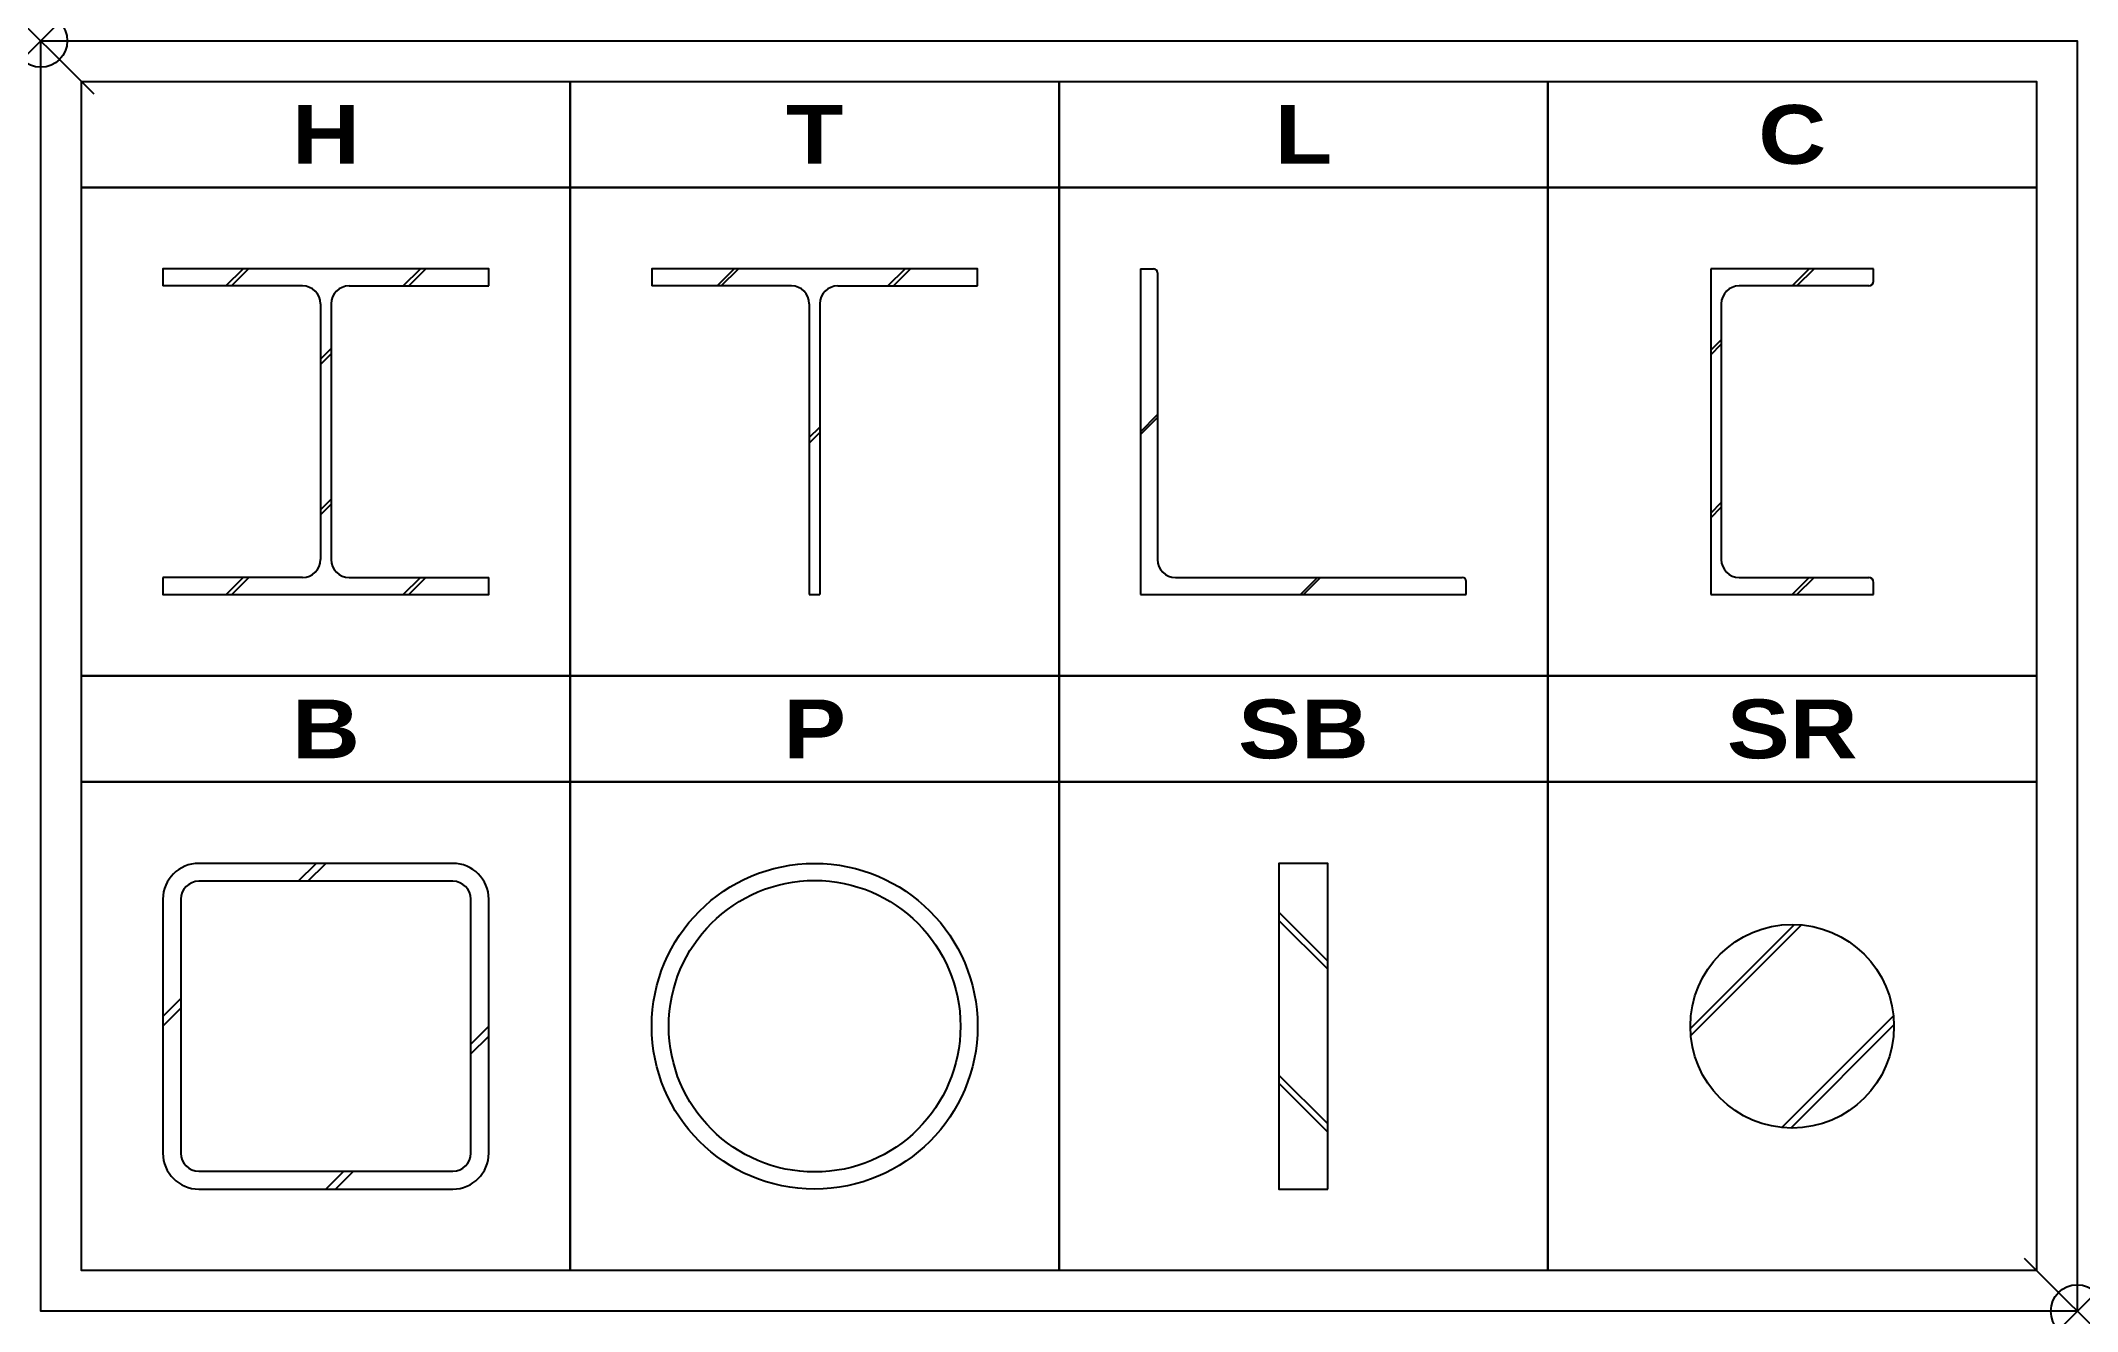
# Model space of a CAD drawing. Extents: x 93268 to 95768, y -191378 to -189817.
import ezdxf
from ezdxf.enums import TextEntityAlignment as Align

# ---------------------------------------------------------------- set-up
doc = ezdxf.new("R2010")
doc.units = 0
doc.header["$LTSCALE"] = 150
doc.header["$MEASUREMENT"] = 0
doc.header["$PDMODE"] = 35
doc.header["$PDSIZE"] = 65
doc.linetypes.add('HIDDEN', pattern=[0.375, 0.25, -0.125])
doc.layers.get('0').update_dxf_attribs({"linetype": 'CONTINUOUS'})
doc.layers.get('DEFPOINTS').update_dxf_attribs({"color": 251, "linetype": 'CONTINUOUS'})
doc.layers.add('Steel', color=2, linetype='CONTINUOUS')
doc.layers.add('Text', color=3, linetype='HIDDEN')
doc.styles.add('Title', font='ariblk.ttf')

# ---------------------------------------------------------------- blocks, each defined once
blk = doc.blocks.new('*U2')
at = {"color": 1}
for p, q in [((-122.6, 179), (-101.6, 200)), ((-115.9, 179), (-94.9, 200)), ((95, 179), (116, 200)), ((101.8, 179), (122.8, 200)), ((-6.5, 89.1), (6.5, 102.1)), ((-6.5, 82.7), (6.5, 95.7)), ((-6.5, -95.9), (6.5, -82.9)), ((-6.5, -102.1), (6.5, -89.1)), ((-122.4, -200), (-101.4, -179)), ((-115.6, -200), (-94.6, -179)), ((95, -200), (116, -179)), ((101.8, -200), (122.8, -179))]:
    blk.add_line(p, q, dxfattribs=at)
for p, q in [((-28.5, 179), (-200, 179)), ((28.5, 179), (200, 179)), ((-6.5, 157), (-6.5, -157)), ((6.5, 157), (6.5, -157)), ((-28.5, -179), (-200, -179)), ((28.5, -179), (200, -179))]:
    blk.add_line(p, q)
for points in [[(200, 179), (200, 200), (-200, 200), (-200, 179)], [(-200, -179), (-200, -200), (200, -200), (200, -179)]]:
    blk.add_lwpolyline(points)
for centre, start, end in [((-28.5, 157), 0, 90), ((28.5, 157), 90, 180), ((-28.5, -157), 270, 0), ((28.5, -157), 180, 270)]:
    blk.add_arc(centre, 22, start, end)
blk = doc.blocks.new('*U4')
at = {"color": 1}
for p, q in [((80.4, 379), (101.4, 400)), ((85.4, 379), (106.4, 400)), ((290, 379), (311, 400)), ((296.8, 379), (317.8, 400)), ((193.5, 192.7), (206.5, 205.7)), ((193.5, 186.1), (206.5, 199.1))]:
    blk.add_line(p, q, dxfattribs=at)
for p, q in [((171.5, 379), (0, 379)), ((228.5, 379), (400, 379)), ((193.5, 357), (193.5, 0)), ((206.5, 357), (206.5, 0))]:
    blk.add_line(p, q)
for points in [[(400, 379), (400, 400), (0, 400), (0, 379)], [(193.5, 0), (206.5, 0)]]:
    blk.add_lwpolyline(points)
for centre, start, end in [((171.5, 357), 0, 90), ((228.5, 357), 90, 180)]:
    blk.add_arc(centre, 22, start, end)
blk = doc.blocks.new('*U6')
for p, q in [((200, 400), (0, 400)), ((0, 400), (0, 0)), ((200, 385), (200, 400)), ((194, 379), (35, 379)), ((13, 357), (13, 43)), ((0, 0), (200, 0)), ((35, 21), (194, 21)), ((200, 0), (200, 15))]:
    blk.add_line(p, q)
at = {"color": 1}
for p, q in [((100, 379), (121, 400)), ((105.9, 379), (126.9, 400)), ((0, 300), (13, 313)), ((0, 294.3), (13, 307.3)), ((0, 100), (13, 113)), ((0, 94.3), (13, 107.3)), ((100, 0), (121, 21)), ((105.9, 0), (126.9, 21))]:
    blk.add_line(p, q, dxfattribs=at)
for centre, radius, start, end in [((35, 357), 22, 90, 180), ((194, 385), 6, 270, 0), ((35, 43), 22, 180, 270), ((194, 15), 6, 0, 90)]:
    blk.add_arc(centre, radius, start, end)
blk = doc.blocks.new('*U8')
for p, q in [((356, 400), (44, 400)), ((356, 378), (44, 378)), ((0, 356), (0, 44)), ((22, 356), (22, 44)), ((378, 44), (378, 356)), ((400, 44), (400, 356)), ((44, 22), (356, 22)), ((44, 0), (356, 0))]:
    blk.add_line(p, q)
at = {"color": 1}
for p, q in [((166, 378), (188, 400)), ((178, 378), (200, 400)), ((0, 212), (22, 234)), ((0, 200), (22, 222)), ((378, 178), (400, 200)), ((378, 166), (400, 188)), ((200, 0), (222, 22)), ((212, 0), (234, 22))]:
    blk.add_line(p, q, dxfattribs=at)
for centre, radius, start, end in [((44, 356), 44, 90, 180), ((356, 356), 44, 0, 90), ((44, 356), 22, 90, 180), ((356, 356), 22, 0, 90), ((44, 44), 44, 180, 270), ((44, 44), 22, 180, 270), ((356, 44), 44, 270, 0), ((356, 44), 22, 270, 0)]:
    blk.add_arc(centre, radius, start, end)
blk = doc.blocks.new('*U10')
for radius in [200, 179]:
    blk.add_circle((0, 0), radius)
blk = doc.blocks.new('*U12')
at = {"color": 1}
for p, q in [((-130, 0), (-70, 60)), ((-120, 0), (-60, 60)), ((70, 0), (130, 60)), ((80, 0), (140, 60))]:
    blk.add_line(p, q, dxfattribs=at)
blk.add_lwpolyline([(-200, 0), (200, 0), (200, 60), (-200, 60)], close=True)
blk = doc.blocks.new('*U14')
at = {"color": 1}
for p, q in [((-125, -2.7), (2.7, 125)), ((-124.5, -11.3), (11.3, 124.5)), ((-12.8, -124.3), (124.3, 12.8)), ((-1.8, -125), (125, 1.8))]:
    blk.add_line(p, q, dxfattribs=at)
blk.add_circle((0, 0), 125)
blk = doc.blocks.new('*U15')
at = {"layer": 'DEFPOINTS'}
for points in [[(-300, 365.1), (300, 365.1), (300, 234.9), (-300, 234.9)], [(-300, 234.9), (300, 234.9), (300, -365.1), (-300, -365.1)]]:
    blk.add_lwpolyline(points, close=True, dxfattribs=at)
blk = doc.blocks.new('*U16')
at = {"layer": 'Steel', "color": 0, "linetype": 'ByBlock', "lineweight": -2}
for p in [(0, 0), (600, 0), (1200, 0), (1800, 0), (0, -730.1), (600, -730.1), (1200, -730.1), (1800, -730.1)]:
    blk.add_blockref('*U15', p, dxfattribs=at)

msp = doc.modelspace()

# ---------------------------------------------------------------- linework, layer by layer
for p in [(93268.4, -189817.5), (95768.4, -191377.7)]:
    msp.add_point(p)
at = {"layer": 'DEFPOINTS'}
msp.add_lwpolyline([(93268.4, -189817.5), (95768.4, -189817.5), (95768.4, -191377.7), (93268.4, -191377.7)], close=True, dxfattribs=at)
at = {"layer": 'Steel'}
for p, q in [((94618.4, -190097.6), (94618.4, -190497.6)), ((94618.4, -190097.6), (94634.4, -190097.6)), ((94639.4, -190102.6), (94639.4, -190454.6)), ((94618.4, -190497.6), (95018.4, -190497.6)), ((94661.4, -190476.6), (95013.4, -190476.6)), ((95018.4, -190497.6), (95018.4, -190481.6))]:
    msp.add_line(p, q, dxfattribs=at)
at = {"layer": 'Steel', "color": 1}
for p, q in [((94618.4, -190297.6), (94639.4, -190276.6)), ((94618.4, -190301.2), (94639.4, -190280.2)), ((94814.8, -190497.6), (94835.8, -190476.6)), ((94818.4, -190497.6), (94839.4, -190476.6))]:
    msp.add_line(p, q, dxfattribs=at)
at = {"layer": 'Steel'}
for centre, radius, start, end in [((94634.4, -190102.6), 5, 0, 90), ((94661.4, -190454.6), 22, 180, 270), ((95013.4, -190481.6), 5, 0, 90)]:
    msp.add_arc(centre, radius, start, end, dxfattribs=at)

# ---------------------------------------------------------------- block references
for name, p in [('*U16', (93618.4, -190232.5)), ('*U2', (93618.4, -190297.6)), ('*U4', (94018.4, -190497.6)), ('*U6', (95318.4, -190497.6)), ('*U8', (93418.4, -191227.7)), ('*U10', (94218.4, -191027.7)), ('*U14', (95418.4, -191027.7))]:
    msp.add_blockref(name, p, dxfattribs=at)
at = {"layer": 'Steel', "rotation": 90}
msp.add_blockref('*U12', (94848.4, -191027.7), dxfattribs=at)

# ---------------------------------------------------------------- texts
at = {"layer": 'Text', "style": 'Title'}
for s, height, p in [('H', 72.2, (93618.5, -189932.5)), ('T', 72.2, (94218.5, -189932.5)), ('L', 72.2, (94818.5, -189932.5)), ('C', 72.2, (95418.5, -189932.5)), ('B', 72.2, (93618.5, -190662.6)), ('P', 72.2, (94218.5, -190662.6)), ('SB', 72.25, (94818.5, -190662.6)), ('SR', 72.25, (95418.5, -190662.6))]:
    msp.add_text(s, height=height, dxfattribs=at).set_placement(p, align=Align.MIDDLE_CENTER)

doc.saveas('drawing.dxf')
